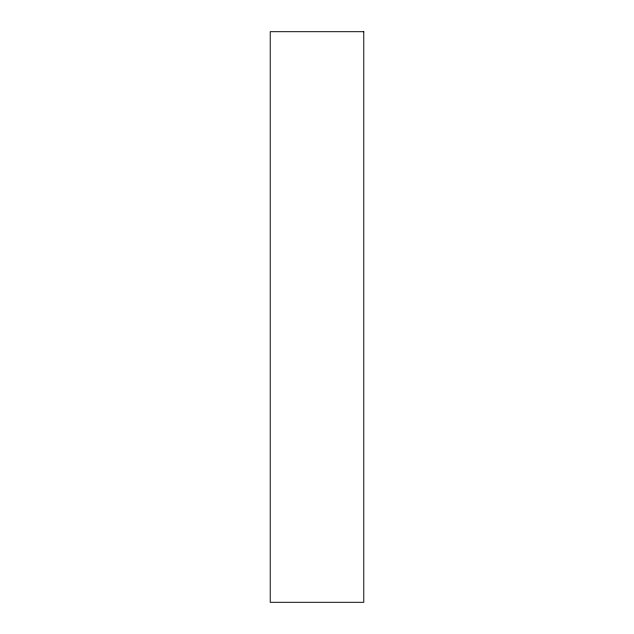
<?xml version="1.0" encoding="UTF-8"?>
<svg xmlns="http://www.w3.org/2000/svg" width="634" height="634" viewBox="0 0 634 634"><rect width="100%" height="100%" fill="white"/><g stroke="black" fill="none" stroke-linecap="round" stroke-linejoin="round"><path stroke-width="0.95" d="M363.773 31.7L270.227 31.7L270.227 602.3L363.773 602.3L363.773 31.7"/></g></svg>
